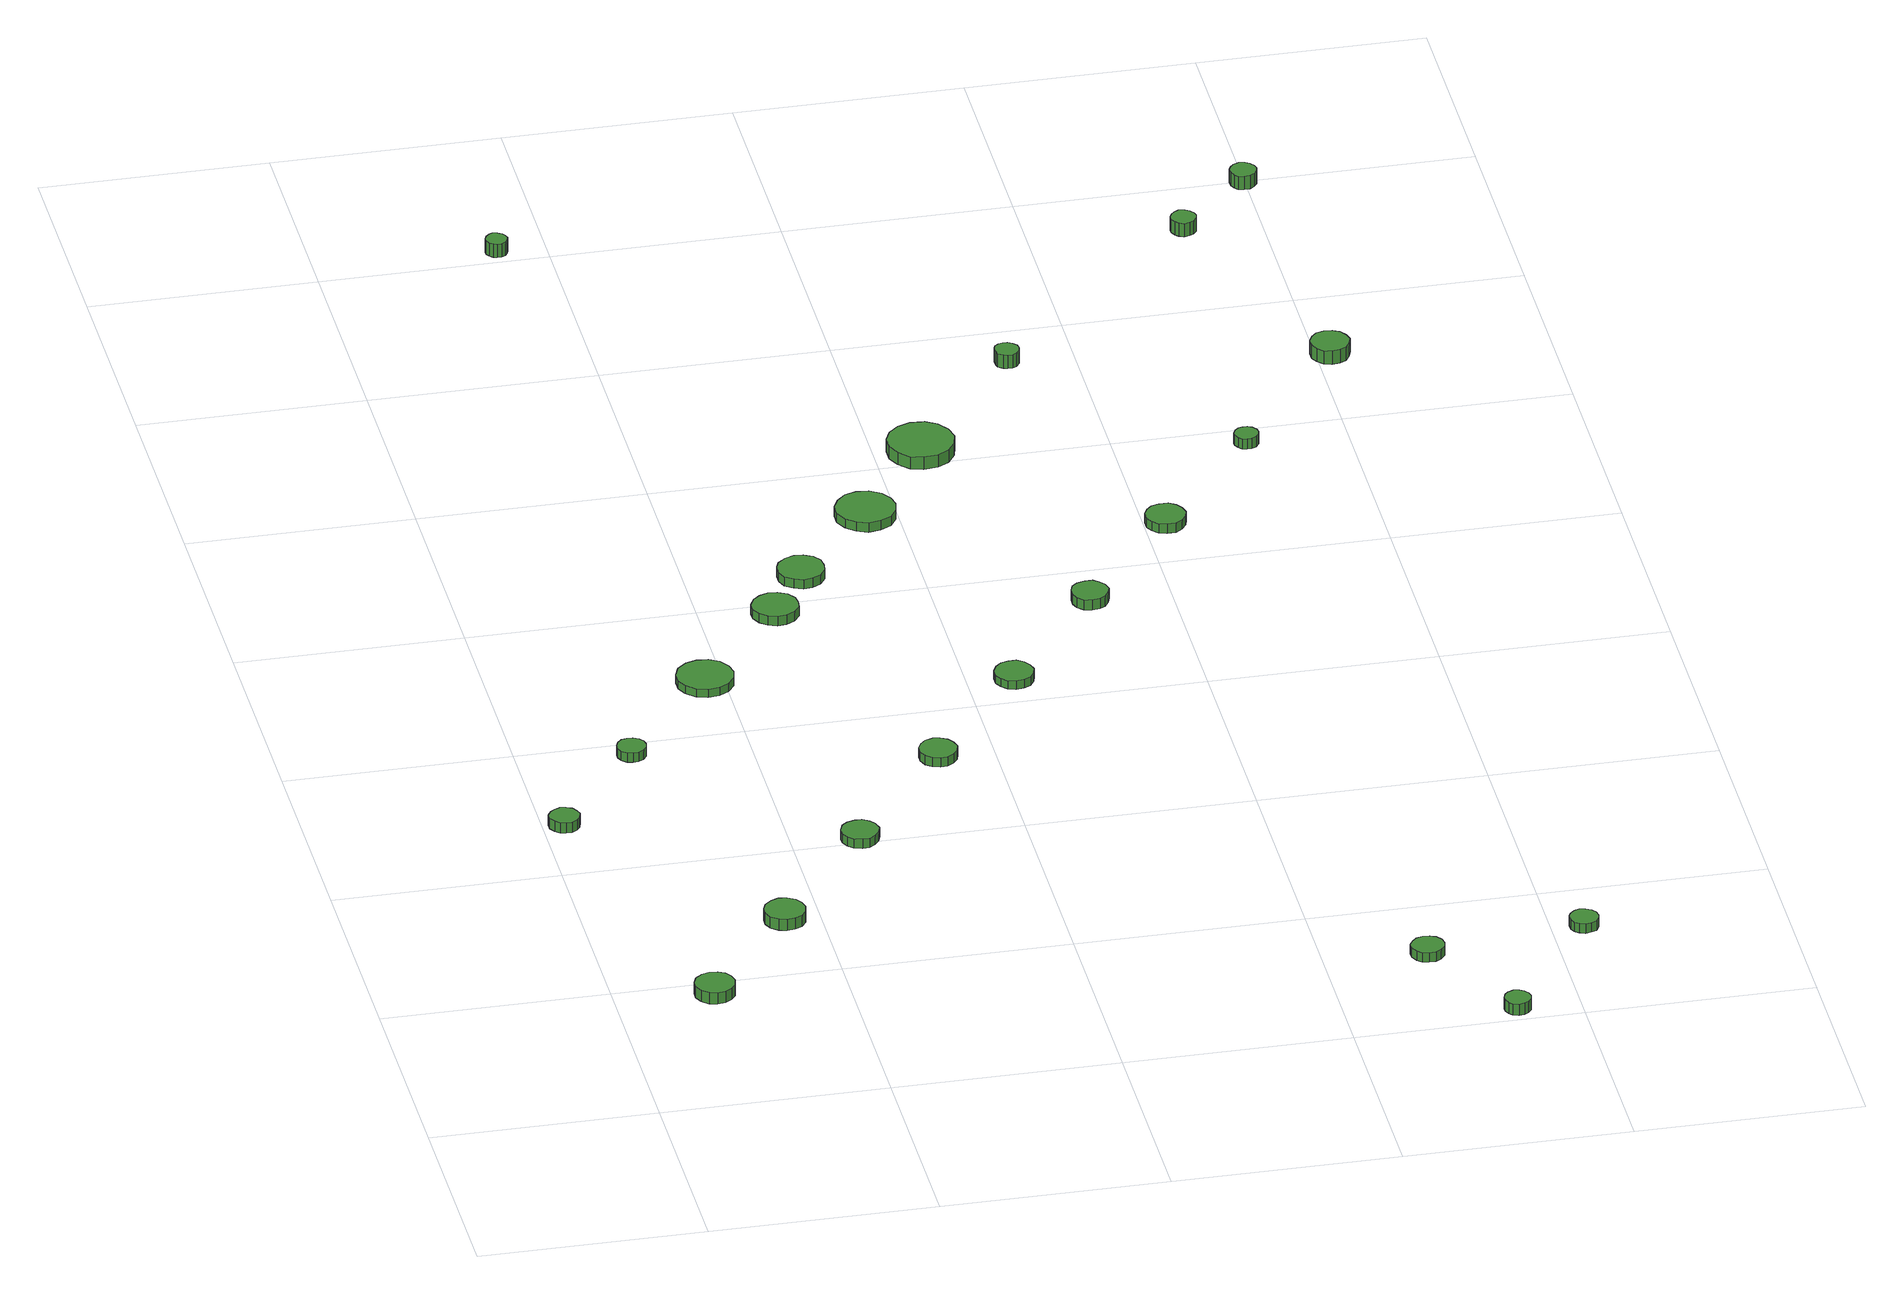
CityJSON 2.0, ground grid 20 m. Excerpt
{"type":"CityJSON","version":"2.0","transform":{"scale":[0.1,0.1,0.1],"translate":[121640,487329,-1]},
"CityObjects":{
"tree1":{"type":"SolitaryVegetationObject","attributes":{"function":"something"},"geometry":[{"type":"MultiSurface","lod":"1","boundaries":[[[0,1,2,3,4,5,6,7,8,9,10,11,12,13,14]],[[15,16,17,18,19,20,21,22,23,24,25,26,27,28,29]],[[0,29,28,1]],[[1,28,27,2]],[[2,27,26,3]],[[3,26,25,4]],[[4,25,24,5]],[[5,24,23,6]],[[6,23,22,7]],[[7,22,21,8]],[[8,21,20,9]],[[9,20,19,10]],[[10,19,18,11]],[[11,18,17,12]],[[12,17,16,13]],[[13,16,15,14]],[[14,15,29,0]]]}]},
"tree2":{"type":"SolitaryVegetationObject","attributes":{"function":"something"},"geometry":[{"type":"MultiSurface","lod":"1","boundaries":[[[30,31,32,33,34,35,36,37,38,39,40,41,42,43,44]],[[45,46,47,48,49,50,51,52,53,54,55,56,57,58,59]],[[30,59,58,31]],[[31,58,57,32]],[[32,57,56,33]],[[33,56,55,34]],[[34,55,54,35]],[[35,54,53,36]],[[36,53,52,37]],[[37,52,51,38]],[[38,51,50,39]],[[39,50,49,40]],[[40,49,48,41]],[[41,48,47,42]],[[42,47,46,43]],[[43,46,45,44]],[[44,45,59,30]]]}]},
"tree3":{"type":"SolitaryVegetationObject","attributes":{"function":"something"},"geometry":[{"type":"MultiSurface","lod":"1","boundaries":[[[60,61,62,63,64,65,66,67,68,69,70,71,72,73,74]],[[75,76,77,78,79,80,81,82,83,84,85,86,87,88,89]],[[60,89,88,61]],[[61,88,87,62]],[[62,87,86,63]],[[63,86,85,64]],[[64,85,84,65]],[[65,84,83,66]],[[66,83,82,67]],[[67,82,81,68]],[[68,81,80,69]],[[69,80,79,70]],[[70,79,78,71]],[[71,78,77,72]],[[72,77,76,73]],[[73,76,75,74]],[[74,75,89,60]]]}]},
"tree4":{"type":"SolitaryVegetationObject","attributes":{"function":"something"},"geometry":[{"type":"MultiSurface","lod":"1","boundaries":[[[90,91,92,93,94,95,96,97,98,99,100,101,102,103,104]],[[105,106,107,108,109,110,111,112,113,114,115,116,117,118,119]],[[90,119,118,91]],[[91,118,117,92]],[[92,117,116,93]],[[93,116,115,94]],[[94,115,114,95]],[[95,114,113,96]],[[96,113,112,97]],[[97,112,111,98]],[[98,111,110,99]],[[99,110,109,100]],[[100,109,108,101]],[[101,108,107,102]],[[102,107,106,103]],[[103,106,105,104]],[[104,105,119,90]]]}]},
"tree5":{"type":"SolitaryVegetationObject","attributes":{"function":"something"},"geometry":[{"type":"MultiSurface","lod":"1","boundaries":[[[120,121,122,123,124,125,126,127,128,129,130,131,132,133,134]],[[135,136,137,138,139,140,141,142,143,144,145,146,147,148,149]],[[120,149,148,121]],[[121,148,147,122]],[[122,147,146,123]],[[123,146,145,124]],[[124,145,144,125]],[[125,144,143,126]],[[126,143,142,127]],[[127,142,141,128]],[[128,141,140,129]],[[129,140,139,130]],[[130,139,138,131]],[[131,138,137,132]],[[132,137,136,133]],[[133,136,135,134]],[[134,135,149,120]]]}]},
"tree6":{"type":"SolitaryVegetationObject","attributes":{"function":"something"},"geometry":[{"type":"MultiSurface","lod":"1","boundaries":[[[150,151,152,153,154,155,156,157,158,159,160,161,162,163,164]],[[165,166,167,168,169,170,171,172,173,174,175,176,177,178,179]],[[150,179,178,151]],[[151,178,177,152]],[[152,177,176,153]],[[153,176,175,154]],[[154,175,174,155]],[[155,174,173,156]],[[156,173,172,157]],[[157,172,171,158]],[[158,171,170,159]],[[159,170,169,160]],[[160,169,168,161]],[[161,168,167,162]],[[162,167,166,163]],[[163,166,165,164]],[[164,165,179,150]]]}]},
"tree7":{"type":"SolitaryVegetationObject","attributes":{"function":"something"},"geometry":[{"type":"MultiSurface","lod":"1","boundaries":[[[180,181,182,183,184,185,186,187,188,189,190,191,192,193,194]],[[195,196,197,198,199,200,201,202,203,204,205,206,207,208,209]],[[180,209,208,181]],[[181,208,207,182]],[[182,207,206,183]],[[183,206,205,184]],[[184,205,204,185]],[[185,204,203,186]],[[186,203,202,187]],[[187,202,201,188]],[[188,201,200,189]],[[189,200,199,190]],[[190,199,198,191]],[[191,198,197,192]],[[192,197,196,193]],[[193,196,195,194]],[[194,195,209,180]]]}]},
"tree8":{"type":"SolitaryVegetationObject","attributes":{"function":"something"},"geometry":[{"type":"MultiSurface","lod":"1","boundaries":[[[210,211,212,213,214,215,216,217,218,219,220,221,222,223,224]],[[225,226,227,228,229,230,231,232,233,234,235,236,237,238,239]],[[210,239,238,211]],[[211,238,237,212]],[[212,237,236,213]],[[213,236,235,214]],[[214,235,234,215]],[[215,234,233,216]],[[216,233,232,217]],[[217,232,231,218]],[[218,231,230,219]],[[219,230,229,220]],[[220,229,228,221]],[[221,228,227,222]],[[222,227,226,223]],[[223,226,225,224]],[[224,225,239,210]]]}]},
"tree9":{"type":"SolitaryVegetationObject","attributes":{"function":"something"},"geometry":[{"type":"MultiSurface","lod":"1","boundaries":[[[240,241,242,243,244,245,246,247,248,249,250,251,252,253,254]],[[255,256,257,258,259,260,261,262,263,264,265,266,267,268,269]],[[240,269,268,241]],[[241,268,267,242]],[[242,267,266,243]],[[243,266,265,244]],[[244,265,264,245]],[[245,264,263,246]],[[246,263,262,247]],[[247,262,261,248]],[[248,261,260,249]],[[249,260,259,250]],[[250,259,258,251]],[[251,258,257,252]],[[252,257,256,253]],[[253,256,255,254]],[[254,255,269,240]]]}]},
"tree10":{"type":"SolitaryVegetationObject","attributes":{"function":"something"},"geometry":[{"type":"MultiSurface","lod":"1","boundaries":[[[270,271,272,273,274,275,276,277,278,279,280,281,282,283,284]],[[285,286,287,288,289,290,291,292,293,294,295,296,297,298,299]],[[270,299,298,271]],[[271,298,297,272]],[[272,297,296,273]],[[273,296,295,274]],[[274,295,294,275]],[[275,294,293,276]],[[276,293,292,277]],[[277,292,291,278]],[[278,291,290,279]],[[279,290,289,280]],[[280,289,288,281]],[[281,288,287,282]],[[282,287,286,283]],[[283,286,285,284]],[[284,285,299,270]]]}]},
"tree11":{"type":"SolitaryVegetationObject","attributes":{"function":"something"},"geometry":[{"type":"MultiSurface","lod":"1","boundaries":[[[300,301,302,303,304,305,306,307,308,309,310,311,312,313,314]],[[315,316,317,318,319,320,321,322,323,324,325,326,327,328,329]],[[300,329,328,301]],[[301,328,327,302]],[[302,327,326,303]],[[303,326,325,304]],[[304,325,324,305]],[[305,324,323,306]],[[306,323,322,307]],[[307,322,321,308]],[[308,321,320,309]],[[309,320,319,310]],[[310,319,318,311]],[[311,318,317,312]],[[312,317,316,313]],[[313,316,315,314]],[[314,315,329,300]]]}]},
"tree12":{"type":"SolitaryVegetationObject","attributes":{"function":"something"},"geometry":[{"type":"MultiSurface","lod":"1","boundaries":[[[330,331,332,333,334,335,336,337,338,339,340,341,342,343,344]],[[345,346,347,348,349,350,351,352,353,354,355,356,357,358,359]],[[330,359,358,331]],[[331,358,357,332]],[[332,357,356,333]],[[333,356,355,334]],[[334,355,354,335]],[[335,354,353,336]],[[336,353,352,337]],[[337,352,351,338]],[[338,351,350,339]],[[339,350,349,340]],[[340,349,348,341]],[[341,348,347,342]],[[342,347,346,343]],[[343,346,345,344]],[[344,345,359,330]]]}]},
"tree13":{"type":"SolitaryVegetationObject","attributes":{"function":"something"},"geometry":[{"type":"MultiSurface","lod":"1","boundaries":[[[360,361,362,363,364,365,366,367,368,369,370,371,372,373,374]],[[375,376,377,378,379,380,381,382,383,384,385,386,387,388,389]],[[360,389,388,361]],[[361,388,387,362]],[[362,387,386,363]],[[363,386,385,364]],[[364,385,384,365]],[[365,384,383,366]],[[366,383,382,367]],[[367,382,381,368]],[[368,381,380,369]],[[369,380,379,370]],[[370,379,378,371]],[[371,378,377,372]],[[372,377,376,373]],[[373,376,375,374]],[[374,375,389,360]]]}]},
"tree14":{"type":"SolitaryVegetationObject","attributes":{"function":"something"},"geometry":[{"type":"MultiSurface","lod":"1","boundaries":[[[390,391,392,393,394,395,396,397,398,399,400,401,402,403,404]],[[405,406,407,408,409,410,411,412,413,414,415,416,417,418,419]],[[390,419,418,391]],[[391,418,417,392]],[[392,417,416,393]],[[393,416,415,394]],[[394,415,414,395]],[[395,414,413,396]],[[396,413,412,397]],[[397,412,411,398]],[[398,411,410,399]],[[399,410,409,400]],[[400,409,408,401]],[[401,408,407,402]],[[402,407,406,403]],[[403,406,405,404]],[[404,405,419,390]]]}]},
"tree15":{"type":"SolitaryVegetationObject","attributes":{"function":"something"},"geometry":[{"type":"MultiSurface","lod":"1","boundaries":[[[420,421,422,423,424,425,426,427,428,429,430,431,432,433,434]],[[435,436,437,438,439,440,441,442,443,444,445,446,447,448,449]],[[420,449,448,421]],[[421,448,447,422]],[[422,447,446,423]],[[423,446,445,424]],[[424,445,444,425]],[[425,444,443,426]],[[426,443,442,427]],[[427,442,441,428]],[[428,441,440,429]],[[429,440,439,430]],[[430,439,438,431]],[[431,438,437,432]],[[432,437,436,433]],[[433,436,435,434]],[[434,435,449,420]]]}]},
"tree16":{"type":"SolitaryVegetationObject","attributes":{"function":"something"},"geometry":[{"type":"MultiSurface","lod":"1","boundaries":[[[450,451,452,453,454,455,456,457,458,459,460,461,462,463,464]],[[465,466,467,468,469,470,471,472,473,474,475,476,477,478,479]],[[450,479,478,451]],[[451,478,477,452]],[[452,477,476,453]],[[453,476,475,454]],[[454,475,474,455]],[[455,474,473,456]],[[456,473,472,457]],[[457,472,471,458]],[[458,471,470,459]],[[459,470,469,460]],[[460,469,468,461]],[[461,468,467,462]],[[462,467,466,463]],[[463,466,465,464]],[[464,465,479,450]]]}]},
"tree17":{"type":"SolitaryVegetationObject","attributes":{"function":"something"},"geometry":[{"type":"MultiSurface","lod":"1","boundaries":[[[480,481,482,483,484,485,486,487,488,489,490,491,492,493,494]],[[495,496,497,498,499,500,501,502,503,504,505,506,507,508,509]],[[480,509,508,481]],[[481,508,507,482]],[[482,507,506,483]],[[483,506,505,484]],[[484,505,504,485]],[[485,504,503,486]],[[486,503,502,487]],[[487,502,501,488]],[[488,501,500,489]],[[489,500,499,490]],[[490,499,498,491]],[[491,498,497,492]],[[492,497,496,493]],[[493,496,495,494]],[[494,495,509,480]]]}]},
"tree18":{"type":"SolitaryVegetationObject","attributes":{"function":"something"},"geometry":[{"type":"MultiSurface","lod":"1","boundaries":[[[510,511,512,513,514,515,516,517,518,519,520,521,522,523,524]],[[525,526,527,528,529,530,531,532,533,534,535,536,537,538,539]],[[510,539,538,511]],[[511,538,537,512]],[[512,537,536,513]],[[513,536,535,514]],[[514,535,534,515]],[[515,534,533,516]],[[516,533,532,517]],[[517,532,531,518]],[[518,531,530,519]],[[519,530,529,520]],[[520,529,528,521]],[[521,528,527,522]],[[522,527,526,523]],[[523,526,525,524]],[[524,525,539,510]]]}]},
"tree19":{"type":"SolitaryVegetationObject","attributes":{"function":"something"},"geometry":[{"type":"MultiSurface","lod":"1","boundaries":[[[540,541,542,543,544,545,546,547,548,549,550,551,552,553,554]],[[555,556,557,558,559,560,561,562,563,564,565,566,567,568,569]],[[540,569,568,541]],[[541,568,567,542]],[[542,567,566,543]],[[543,566,565,544]],[[544,565,564,545]],[[545,564,563,546]],[[546,563,562,547]],[[547,562,561,548]],[[548,561,560,549]],[[549,560,559,550]],[[550,559,558,551]],[[551,558,557,552]],[[552,557,556,553]],[[553,556,555,554]],[[554,555,569,540]]]}]},
"tree20":{"type":"SolitaryVegetationObject","attributes":{"function":"something"},"geometry":[{"type":"MultiSurface","lod":"1","boundaries":[[[570,571,572,573,574,575,576,577,578,579,580,581,582,583,584]],[[585,586,587,588,589,590,591,592,593,594,595,596,597,598,599]],[[570,599,598,571]],[[571,598,597,572]],[[572,597,596,573]],[[573,596,595,574]],[[574,595,594,575]],[[575,594,593,576]],[[576,593,592,577]],[[577,592,591,578]],[[578,591,590,579]],[[579,590,589,580]],[[580,589,588,581]],[[581,588,587,582]],[[582,587,586,583]],[[583,586,585,584]],[[584,585,599,570]]]}]},
"tree21":{"type":"SolitaryVegetationObject","attributes":{"function":"something"},"geometry":[{"type":"MultiSurface","lod":"1","boundaries":[[[600,601,602,603,604,605,606,607,608,609,610,611,612,613,614]],[[615,616,617,618,619,620,621,622,623,624,625,626,627,628,629]],[[600,629,628,601]],[[601,628,627,602]],[[602,627,626,603]],[[603,626,625,604]],[[604,625,624,605]],[[605,624,623,606]],[[606,623,622,607]],[[607,622,621,608]],[[608,621,620,609]],[[609,620,619,610]],[[610,619,618,611]],[[611,618,617,612]],[[612,617,616,613]],[[613,616,615,614]],[[614,615,629,600]]]}]},
"tree22":{"type":"SolitaryVegetationObject","attributes":{"function":"something"},"geometry":[{"type":"MultiSurface","lod":"1","boundaries":[[[630,631,632,633,634,635,636,637,638,639,640,641,642,643,644]],[[645,646,647,648,649,650,651,652,653,654,655,656,657,658,659]],[[630,659,658,631]],[[631,658,657,632]],[[632,657,656,633]],[[633,656,655,634]],[[634,655,654,635]],[[635,654,653,636]],[[636,653,652,637]],[[637,652,651,638]],[[638,651,650,639]],[[639,650,649,640]],[[640,649,648,641]],[[641,648,647,642]],[[642,647,646,643]],[[643,646,645,644]],[[644,645,659,630]]]}]},
"tree23":{"type":"SolitaryVegetationObject","attributes":{"function":"something"},"geometry":[{"type":"MultiSurface","lod":"1","boundaries":[[[660,661,662,663,664,665,666,667,668,669,670,671,672,673,674]],[[675,676,677,678,679,680,681,682,683,684,685,686,687,688,689]],[[660,689,688,661]],[[661,688,687,662]],[[662,687,686,663]],[[663,686,685,664]],[[664,685,684,665]],[[665,684,683,666]],[[666,683,682,667]],[[667,682,681,668]],[[668,681,680,669]],[[669,680,679,670]],[[670,679,678,671]],[[671,678,677,672]],[[672,677,676,673]],[[673,676,675,674]],[[674,675,689,660]]]}]}
},
"vertices":[
[104,183,17],[102,190,17],[98,196,17],[92,199,17],[85,200,17],[78,198,17],[72,193,17],[69,186,17],[69,179,17],[72,172,17],[78,167,17],[85,165,17],[92,166,17],[98,170,17],[102,175,17],[102,175,6],[98,170,6],[92,166,6],[85,165,6],[78,167,6],[72,172,6],[69,179,6],[69,186,6],[72,193,6],[78,198,6],[85,200,6],[92,199,6],[98,196,6],[102,190,6],[104,183,6],
[32,477,18],[30,482,18],[27,487,18],[22,489,18],[17,490,18],[12,488,18],[8,485,18],[5,480,18],[5,474,18],[8,469,18],[12,465,18],[17,464,18],[22,464,18],[27,467,18],[30,471,18],[30,471,8],[27,467,8],[22,464,8],[17,464,8],[12,465,8],[8,469,8],[5,474,8],[5,480,8],[8,485,8],[12,488,8],[17,490,8],[22,489,8],[27,487,8],[30,482,8],[32,477,8],
[187,288,18],[185,295,18],[181,301,18],[174,305,18],[167,306,18],[160,303,18],[154,298,18],[151,291,18],[151,284,18],[154,277,18],[160,272,18],[167,270,18],[174,271,18],[181,274,18],[185,280,18],[185,280,7],[181,274,7],[174,271,7],[167,270,7],[160,272,7],[154,277,7],[151,284,7],[151,291,7],[154,298,7],[160,303,7],[167,306,7],[174,305,7],[181,301,7],[185,295,7],[187,288,7],
[110,578,18],[109,583,18],[106,587,18],[101,590,18],[96,590,18],[91,589,18],[87,585,18],[85,580,18],[85,575,18],[87,570,18],[91,566,18],[96,565,18],[101,565,18],[106,568,18],[109,572,18],[109,572,9],[106,568,9],[101,565,9],[96,565,9],[91,566,9],[87,570,9],[85,575,9],[85,580,9],[87,585,9],[91,589,9],[96,590,9],[101,590,9],[106,587,9],[109,583,9],[110,578,9],
[275,404,17],[273,411,17],[269,416,17],[263,420,17],[257,420,17],[250,418,17],[245,414,17],[242,407,17],[242,401,17],[245,394,17],[250,390,17],[257,388,17],[263,388,17],[269,392,17],[273,397,17],[273,397,8],[269,392,8],[263,388,8],[257,388,8],[250,390,8],[245,394,8],[242,401,8],[242,407,8],[245,414,8],[250,418,8],[257,420,8],[263,420,8],[269,416,8],[273,411,8],[275,404,8],
[207,679,18],[205,689,18],[199,698,18],[190,703,18],[180,704,18],[170,701,18],[162,694,18],[158,684,18],[158,674,18],[162,665,18],[170,658,18],[180,655,18],[190,656,18],[199,661,18],[205,669,18],[205,669,10],[199,661,10],[190,656,10],[180,655,10],[170,658,10],[162,665,10],[158,674,10],[158,684,10],[162,694,10],[170,701,10],[180,704,10],[190,703,10],[199,698,10],[205,689,10],[207,679,10],
[284,780,18],[283,788,18],[278,795,18],[270,799,18],[262,800,18],[254,797,18],[248,792,18],[244,784,18],[244,776,18],[248,768,18],[254,763,18],[262,760,18],[270,761,18],[278,765,18],[283,772,18],[283,772,9],[278,765,9],[270,761,9],[262,760,9],[254,763,9],[248,768,9],[244,776,9],[244,784,9],[248,792,9],[254,797,9],[262,800,9],[270,799,9],[278,795,9],[283,788,9],[284,780,9],
[367,520,18],[365,527,18],[361,533,18],[355,536,18],[349,537,18],[342,535,18],[337,530,18],[334,524,18],[334,517,18],[337,510,18],[342,506,18],[349,504,18],[355,504,18],[361,508,18],[365,513,18],[365,513,9],[361,508,9],[355,504,9],[349,504,9],[342,506,9],[337,510,9],[334,517,9],[334,524,9],[337,530,9],[342,535,9],[349,537,9],[355,536,9],[361,533,9],[365,527,9],[367,520,9],
[318,835,18],[317,844,18],[312,851,18],[304,855,18],[296,856,18],[288,853,18],[281,847,18],[278,840,18],[278,831,18],[281,823,18],[288,818,18],[296,815,18],[304,816,18],[312,820,18],[317,827,18],[317,827,9],[312,820,9],[304,816,9],[296,815,9],[288,818,9],[281,823,9],[278,831,9],[278,840,9],[281,847,9],[288,853,9],[296,856,9],[304,855,9],[312,851,9],[317,844,9],[318,835,9],
[165,1407,25],[164,1411,25],[162,1414,25],[158,1416,25],[154,1417,25],[151,1416,25],[148,1413,25],[146,1409,25],[146,1405,25],[148,1402,25],[151,1399,25],[154,1398,25],[158,1398,25],[162,1400,25],[164,1403,25],[164,1403,12],[162,1400,12],[158,1398,12],[154,1398,12],[151,1399,12],[148,1402,12],[146,1405,12],[146,1409,12],[148,1413,12],[151,1416,12],[154,1417,12],[158,1416,12],[162,1414,12],[164,1411,12],[165,1407,12],
[457,633,17],[455,640,17],[451,646,17],[445,650,17],[438,650,17],[431,648,17],[426,643,17],[423,637,17],[423,629,17],[426,623,17],[431,618,17],[438,616,17],[445,617,17],[451,620,17],[455,626,17],[455,626,9],[451,620,9],[445,617,9],[438,616,9],[431,618,9],[426,623,9],[423,629,9],[423,637,9],[426,643,9],[431,648,9],[438,650,9],[445,650,9],[451,646,9],[455,640,9],[457,633,9],
[398,922,18],[396,932,18],[390,941,18],[380,947,18],[369,948,18],[359,945,18],[351,937,18],[346,927,18],[346,916,18],[351,906,18],[359,899,18],[369,895,18],[380,897,18],[390,902,18],[396,911,18],[396,911,9],[390,902,9],[380,897,9],[369,895,9],[359,899,9],[351,906,9],[346,916,9],[346,927,9],[351,937,9],[359,945,9],[369,948,9],[380,947,9],[390,941,9],[396,932,9],[398,922,9],
[704,123,15],[703,129,15],[699,134,15],[694,136,15],[688,137,15],[682,135,15],[678,131,15],[675,126,15],[675,120,15],[678,114,15],[682,110,15],[688,109,15],[694,109,15],[699,112,15],[703,117,15],[703,117,6],[699,112,6],[694,109,6],[688,109,6],[682,110,6],[678,114,6],[675,120,6],[675,126,6],[678,131,6],[682,135,6],[688,137,6],[694,136,6],[699,134,6],[703,129,6],[704,123,6],
[469,1016,21],[466,1028,21],[459,1038,21],[449,1044,21],[436,1045,21],[425,1041,21],[416,1033,21],[411,1022,21],[411,1010,21],[416,999,21],[425,990,21],[436,987,21],[449,988,21],[459,994,21],[466,1004,21],[466,1004,9],[459,994,9],[449,988,9],[436,987,9],[425,990,9],[416,999,9],[411,1010,9],[411,1022,9],[416,1033,9],[425,1041,9],[436,1045,9],[449,1044,9],[459,1038,9],[466,1028,9],[469,1016,9],
[757,19,17],[756,24,17],[753,28,17],[749,30,17],[744,31,17],[739,29,17],[736,26,17],[734,21,17],[734,17,17],[736,12,17],[739,9,17],[744,7,17],[749,8,17],[753,10,17],[756,14,17],[756,14,6],[753,10,6],[749,8,6],[744,7,6],[739,9,6],[736,12,6],[734,17,6],[734,21,6],[736,26,6],[739,29,6],[744,31,6],[749,30,6],[753,28,6],[756,24,6],[757,19,6],
[546,748,18],[544,755,18],[540,760,18],[535,764,18],[528,764,18],[521,762,18],[516,758,18],[514,752,18],[514,745,18],[516,739,18],[521,734,18],[528,732,18],[535,733,18],[540,736,18],[544,742,18],[544,742,8],[540,736,8],[535,733,8],[528,732,8],[521,734,8],[516,739,8],[514,745,8],[514,752,8],[516,758,8],[521,762,8],[528,764,8],[535,764,8],[540,760,8],[544,755,8],[546,748,8],
[841,141,15],[840,146,15],[837,150,15],[832,153,15],[827,154,15],[822,152,15],[818,148,15],[816,144,15],[816,138,15],[818,133,15],[822,130,15],[827,128,15],[832,129,15],[837,131,15],[840,136,15],[840,136,6],[837,131,6],[832,129,6],[827,128,6],[822,130,6],[818,133,6],[816,138,6],[816,144,6],[818,148,6],[822,152,6],[827,154,6],[832,153,6],[837,150,6],[840,146,6],[841,141,6],
[636,860,17],[634,867,17],[630,873,17],[624,877,17],[616,877,17],[609,875,17],[604,870,17],[601,864,17],[601,856,17],[604,850,17],[609,845,17],[616,843,17],[624,843,17],[630,847,17],[634,853,17],[634,853,8],[630,847,8],[624,843,8],[616,843,8],[609,845,8],[604,850,8],[601,856,8],[601,864,8],[604,870,8],[609,875,8],[616,877,8],[624,877,8],[630,873,8],[634,867,8],[636,860,8],
[552,1145,22],[551,1150,22],[548,1153,22],[544,1156,22],[540,1156,22],[536,1155,22],[532,1152,22],[531,1148,22],[531,1143,22],[532,1139,22],[536,1136,22],[540,1135,22],[544,1135,22],[548,1137,22],[551,1141,22],[551,1141,9],[548,1137,9],[544,1135,9],[540,1135,9],[536,1136,9],[532,1139,9],[531,1143,9],[531,1148,9],[532,1152,9],[536,1155,9],[540,1156,9],[544,1156,9],[548,1153,9],[551,1150,9],[552,1145,9],
[723,975,18],[722,979,18],[719,983,18],[715,985,18],[711,985,18],[707,984,18],[704,981,18],[702,977,18],[702,973,18],[704,969,18],[707,966,18],[711,965,18],[715,965,18],[719,967,18],[722,971,18],[722,971,8],[719,967,8],[715,965,8],[711,965,8],[707,966,8],[704,969,8],[702,973,8],[702,977,8],[704,981,8],[707,984,8],[711,985,8],[715,985,8],[719,983,8],[722,979,8],[723,975,8],
[741,1317,29],[740,1321,29],[737,1325,29],[733,1327,29],[728,1328,29],[724,1326,29],[721,1323,29],[719,1319,29],[719,1314,29],[721,1310,29],[724,1307,29],[728,1305,29],[733,1306,29],[737,1308,29],[740,1312,29],[740,1312,16],[737,1308,16],[733,1306,16],[728,1305,16],[724,1307,16],[721,1310,16],[719,1314,16],[719,1319,16],[721,1323,16],[724,1326,16],[728,1328,16],[733,1327,16],[737,1325,16],[740,1321,16],[741,1317,16],
[828,1099,24],[826,1106,24],[822,1112,24],[816,1115,24],[809,1116,24],[802,1114,24],[797,1109,24],[794,1103,24],[794,1095,24],[797,1089,24],[802,1084,24],[809,1082,24],[816,1083,24],[822,1086,24],[826,1092,24],[826,1092,11],[822,1086,11],[816,1083,11],[809,1082,11],[802,1084,11],[797,1089,11],[794,1095,11],[794,1103,11],[797,1109,11],[802,1114,11],[809,1116,11],[816,1115,11],[822,1112,11],[826,1106,11],[828,1099,11],
[808,1387,26],[807,1392,26],[804,1396,26],[800,1398,26],[795,1399,26],[790,1397,26],[787,1394,26],[785,1390,26],[785,1385,26],[787,1380,26],[790,1377,26],[795,1376,26],[800,1376,26],[804,1379,26],[807,1383,26],[807,1383,13],[804,1379,13],[800,1376,13],[795,1376,13],[790,1377,13],[787,1380,13],[785,1385,13],[785,1390,13],[787,1394,13],[790,1397,13],[795,1399,13],[800,1398,13],[804,1396,13],[807,1392,13],[808,1387,13]
]}
